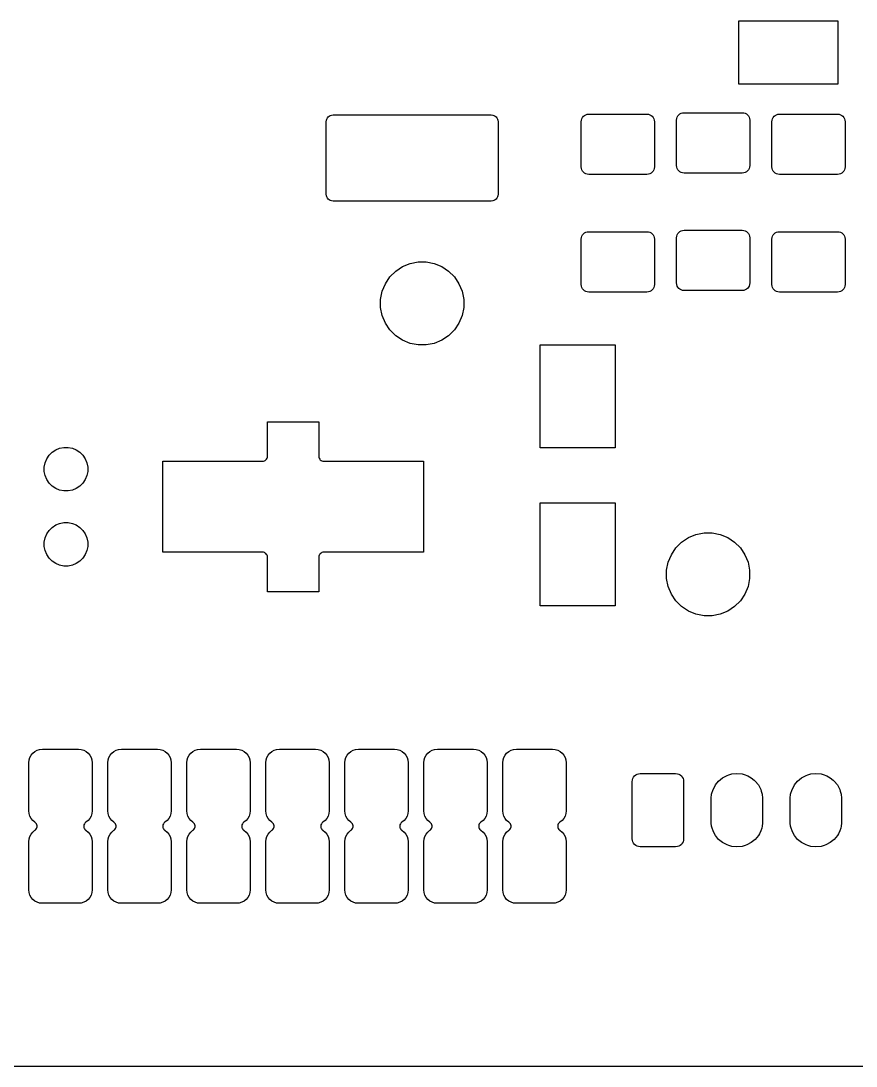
# Model space of a CAD drawing. Extents: x 51.8 to 142.9, y -95.9 to -38.
# Drawn here: x 103.25 to 124.4, y -95.89 to -69.43 of the extents above; entities that cross this region are included whole.
import ezdxf

# ---------------------------------------------------------------- set-up
doc = ezdxf.new("R2010")
doc.units = 0
doc.header["$MEASUREMENT"] = 0
doc.layers.add('BLACK', color=7, linetype='CONTINUOUS')

msp = doc.modelspace()

# ---------------------------------------------------------------- linework, layer by layer
at = {"layer": 'BLACK', "linetype": 'CONTINUOUS'}
for p, q in [((121.431, -71.032), (121.431, -69.43)), ((121.431, -69.43), (123.933, -69.43)), ((123.933, -69.43), (123.933, -71.032)), ((123.933, -71.032), (121.431, -71.032)), ((110.981, -71.9851), (110.985, -71.9464)), ((110.985, -71.9464), (110.994, -71.9151)), ((110.994, -71.9151), (111.01, -71.8862)), ((111.01, -71.8862), (111.03, -71.861)), ((111.03, -71.861), (111.056, -71.8402)), ((111.056, -71.8402), (111.085, -71.8248)), ((111.085, -71.8248), (111.116, -71.8153)), ((111.116, -71.8153), (111.155, -71.8115)), ((111.155, -71.8115), (115.159, -71.8115)), ((115.159, -71.8115), (115.198, -71.8153)), ((115.198, -71.8153), (115.229, -71.8248)), ((115.229, -71.8248), (115.258, -71.8402)), ((115.258, -71.8402), (115.284, -71.861)), ((115.284, -71.861), (115.304, -71.8862)), ((115.304, -71.8862), (115.32, -71.9151)), ((115.32, -71.9151), (115.329, -71.9464)), ((115.329, -71.9464), (115.333, -71.9851)), ((117.438, -71.9829), (117.442, -71.9404)), ((117.442, -71.9404), (117.453, -71.9055)), ((117.453, -71.9055), (117.47, -71.8733)), ((117.47, -71.8733), (117.493, -71.8451)), ((117.493, -71.8451), (117.521, -71.822)), ((117.521, -71.822), (117.554, -71.8048)), ((117.554, -71.8048), (117.588, -71.7942)), ((117.588, -71.7942), (117.631, -71.79)), ((117.631, -71.79), (119.097, -71.79)), ((119.097, -71.79), (119.14, -71.7942)), ((119.14, -71.7942), (119.174, -71.8048)), ((119.174, -71.8048), (119.207, -71.822)), ((119.207, -71.822), (119.235, -71.8451)), ((119.235, -71.8451), (119.258, -71.8733)), ((119.258, -71.8733), (119.275, -71.9055)), ((119.275, -71.9055), (119.286, -71.9404)), ((119.286, -71.9404), (119.29, -71.9829)), ((119.851, -71.9464), (119.855, -71.9039)), ((119.851, -73.0876), (119.851, -71.9464)), ((119.855, -71.9039), (119.866, -71.869)), ((119.866, -71.869), (119.883, -71.8368)), ((119.883, -71.8368), (119.906, -71.8086)), ((119.906, -71.8086), (119.934, -71.7855)), ((119.934, -71.7855), (119.967, -71.7683)), ((119.967, -71.7683), (120.001, -71.7577)), ((120.001, -71.7577), (120.044, -71.7535)), ((120.044, -71.7535), (121.51, -71.7535)), ((121.51, -71.7535), (121.553, -71.7577)), ((121.553, -71.7577), (121.587, -71.7683)), ((121.587, -71.7683), (121.62, -71.7855)), ((121.62, -71.7855), (121.648, -71.8086)), ((121.648, -71.8086), (121.671, -71.8368)), ((121.671, -71.8368), (121.688, -71.869)), ((121.688, -71.869), (121.699, -71.9039)), ((121.699, -71.9039), (121.703, -71.9464)), ((121.703, -71.9464), (121.703, -73.0876)), ((122.264, -71.9829), (122.268, -71.9404)), ((122.268, -71.9404), (122.279, -71.9055)), ((122.279, -71.9055), (122.296, -71.8733)), ((122.296, -71.8733), (122.319, -71.8451)), ((122.319, -71.8451), (122.347, -71.822)), ((122.347, -71.822), (122.38, -71.8048)), ((122.38, -71.8048), (122.414, -71.7942)), ((122.414, -71.7942), (122.457, -71.79)), ((122.457, -71.79), (123.923, -71.79)), ((123.923, -71.79), (123.966, -71.7942)), ((123.966, -71.7942), (124, -71.8048)), ((124, -71.8048), (124.033, -71.822)), ((124.033, -71.822), (124.061, -71.8451)), ((124.061, -71.8451), (124.084, -71.8733)), ((124.084, -71.8733), (124.101, -71.9055)), ((124.101, -71.9055), (124.112, -71.9404)), ((124.112, -71.9404), (124.116, -71.9829)), ((110.981, -73.8149), (110.981, -71.9851)), ((115.333, -71.9851), (115.333, -73.8149)), ((117.438, -73.1241), (117.438, -71.9829)), ((119.29, -71.9829), (119.29, -73.1241)), ((122.264, -73.1241), (122.264, -71.9829)), ((124.116, -71.9829), (124.116, -73.1241)), ((117.442, -73.1666), (117.438, -73.1241)), ((117.453, -73.2015), (117.442, -73.1666)), ((117.47, -73.2337), (117.453, -73.2015)), ((117.493, -73.2619), (117.47, -73.2337)), ((117.521, -73.285), (117.493, -73.2619)), ((119.235, -73.2619), (119.207, -73.285)), ((119.258, -73.2337), (119.235, -73.2619)), ((119.275, -73.2015), (119.258, -73.2337)), ((119.286, -73.1666), (119.275, -73.2015)), ((119.29, -73.1241), (119.286, -73.1666)), ((119.855, -73.1301), (119.851, -73.0876)), ((119.866, -73.165), (119.855, -73.1301)), ((119.883, -73.1972), (119.866, -73.165)), ((119.906, -73.2254), (119.883, -73.1972)), ((119.934, -73.2485), (119.906, -73.2254)), ((119.967, -73.2657), (119.934, -73.2485)), ((120.001, -73.2763), (119.967, -73.2657)), ((120.044, -73.2805), (120.001, -73.2763)), ((121.553, -73.2763), (121.51, -73.2805)), ((121.587, -73.2657), (121.553, -73.2763)), ((121.62, -73.2485), (121.587, -73.2657)), ((121.648, -73.2254), (121.62, -73.2485)), ((121.671, -73.1972), (121.648, -73.2254)), ((121.688, -73.165), (121.671, -73.1972)), ((121.699, -73.1301), (121.688, -73.165)), ((121.703, -73.0876), (121.699, -73.1301)), ((122.268, -73.1666), (122.264, -73.1241)), ((122.279, -73.2015), (122.268, -73.1666)), ((122.296, -73.2337), (122.279, -73.2015)), ((122.319, -73.2619), (122.296, -73.2337)), ((122.347, -73.285), (122.319, -73.2619)), ((124.061, -73.2619), (124.033, -73.285)), ((124.084, -73.2337), (124.061, -73.2619)), ((124.101, -73.2015), (124.084, -73.2337)), ((124.112, -73.1666), (124.101, -73.2015)), ((124.116, -73.1241), (124.112, -73.1666)), ((117.554, -73.3022), (117.521, -73.285)), ((117.588, -73.3128), (117.554, -73.3022)), ((117.631, -73.317), (117.588, -73.3128)), ((119.097, -73.317), (117.631, -73.317)), ((119.14, -73.3128), (119.097, -73.317)), ((119.174, -73.3022), (119.14, -73.3128)), ((119.207, -73.285), (119.174, -73.3022)), ((121.51, -73.2805), (120.044, -73.2805)), ((122.38, -73.3022), (122.347, -73.285)), ((122.414, -73.3128), (122.38, -73.3022)), ((122.457, -73.317), (122.414, -73.3128)), ((123.923, -73.317), (122.457, -73.317)), ((123.966, -73.3128), (123.923, -73.317)), ((124, -73.3022), (123.966, -73.3128)), ((124.033, -73.285), (124, -73.3022)), ((110.985, -73.8536), (110.981, -73.8149)), ((110.994, -73.8849), (110.985, -73.8536)), ((111.01, -73.9138), (110.994, -73.8849)), ((111.03, -73.939), (111.01, -73.9138)), ((111.056, -73.9598), (111.03, -73.939)), ((111.085, -73.9752), (111.056, -73.9598)), ((111.116, -73.9847), (111.085, -73.9752)), ((111.155, -73.9885), (111.116, -73.9847)), ((115.159, -73.9885), (111.155, -73.9885)), ((115.198, -73.9847), (115.159, -73.9885)), ((115.229, -73.9752), (115.198, -73.9847)), ((115.258, -73.9598), (115.229, -73.9752)), ((115.284, -73.939), (115.258, -73.9598)), ((115.304, -73.9138), (115.284, -73.939)), ((115.32, -73.8849), (115.304, -73.9138)), ((115.329, -73.8536), (115.32, -73.8849)), ((115.333, -73.8149), (115.329, -73.8536)), ((117.453, -74.8805), (117.47, -74.8483)), ((117.47, -74.8483), (117.493, -74.8201)), ((117.493, -74.8201), (117.521, -74.797)), ((117.521, -74.797), (117.554, -74.7798)), ((117.554, -74.7798), (117.588, -74.7692)), ((117.588, -74.7692), (117.631, -74.765)), ((117.631, -74.765), (119.097, -74.765)), ((119.097, -74.765), (119.14, -74.7692)), ((119.14, -74.7692), (119.174, -74.7798)), ((119.174, -74.7798), (119.207, -74.797)), ((119.207, -74.797), (119.235, -74.8201)), ((119.235, -74.8201), (119.258, -74.8483)), ((119.258, -74.8483), (119.275, -74.8805)), ((119.855, -74.8789), (119.866, -74.844)), ((119.866, -74.844), (119.883, -74.8118)), ((119.883, -74.8118), (119.906, -74.7836)), ((119.906, -74.7836), (119.934, -74.7605)), ((119.934, -74.7605), (119.967, -74.7433)), ((119.967, -74.7433), (120.001, -74.7327)), ((120.001, -74.7327), (120.044, -74.7285)), ((120.044, -74.7285), (121.51, -74.7285)), ((121.51, -74.7285), (121.553, -74.7327)), ((121.553, -74.7327), (121.587, -74.7433)), ((121.587, -74.7433), (121.62, -74.7605)), ((121.62, -74.7605), (121.648, -74.7836)), ((121.648, -74.7836), (121.671, -74.8118)), ((121.671, -74.8118), (121.688, -74.844)), ((121.688, -74.844), (121.699, -74.8789)), ((122.279, -74.8805), (122.296, -74.8483)), ((122.296, -74.8483), (122.319, -74.8201)), ((122.319, -74.8201), (122.347, -74.797)), ((122.347, -74.797), (122.38, -74.7798)), ((122.38, -74.7798), (122.414, -74.7692)), ((122.414, -74.7692), (122.457, -74.765)), ((122.457, -74.765), (123.923, -74.765)), ((123.923, -74.765), (123.966, -74.7692)), ((123.966, -74.7692), (124, -74.7798)), ((124, -74.7798), (124.033, -74.797)), ((124.033, -74.797), (124.061, -74.8201)), ((124.061, -74.8201), (124.084, -74.8483)), ((124.084, -74.8483), (124.101, -74.8805)), ((117.438, -74.9579), (117.442, -74.9154)), ((117.438, -76.0991), (117.438, -74.9579)), ((117.442, -74.9154), (117.453, -74.8805)), ((119.275, -74.8805), (119.286, -74.9154)), ((119.286, -74.9154), (119.29, -74.9579)), ((119.29, -74.9579), (119.29, -76.0991)), ((119.851, -74.9214), (119.855, -74.8789)), ((119.851, -76.0626), (119.851, -74.9214)), ((121.699, -74.8789), (121.703, -74.9214)), ((121.703, -74.9214), (121.703, -76.0626)), ((122.264, -74.9579), (122.268, -74.9154)), ((122.264, -76.0991), (122.264, -74.9579)), ((122.268, -74.9154), (122.279, -74.8805)), ((124.101, -74.8805), (124.112, -74.9154)), ((124.112, -74.9154), (124.116, -74.9579)), ((124.116, -74.9579), (124.116, -76.0991)), ((112.741, -75.7646), (112.913, -75.6496)), ((112.913, -75.6496), (113.104, -75.5704)), ((113.104, -75.5704), (113.307, -75.53)), ((113.307, -75.53), (113.515, -75.53)), ((113.515, -75.53), (113.718, -75.5704)), ((113.718, -75.5704), (113.909, -75.6496)), ((113.909, -75.6496), (114.081, -75.7646)), ((112.48, -76.0832), (112.595, -75.911)), ((112.595, -75.911), (112.741, -75.7646)), ((114.081, -75.7646), (114.227, -75.911)), ((114.227, -75.911), (114.342, -76.0832)), ((112.4, -76.2744), (112.48, -76.0832)), ((114.342, -76.0832), (114.422, -76.2744)), ((117.442, -76.1416), (117.438, -76.0991)), ((117.453, -76.1765), (117.442, -76.1416)), ((117.47, -76.2087), (117.453, -76.1765)), ((119.275, -76.1765), (119.258, -76.2087)), ((119.286, -76.1416), (119.275, -76.1765)), ((119.29, -76.0991), (119.286, -76.1416)), ((119.855, -76.1051), (119.851, -76.0626)), ((119.866, -76.14), (119.855, -76.1051)), ((119.883, -76.1722), (119.866, -76.14)), ((119.906, -76.2004), (119.883, -76.1722)), ((121.671, -76.1722), (121.648, -76.2004)), ((121.688, -76.14), (121.671, -76.1722)), ((121.699, -76.1051), (121.688, -76.14)), ((121.703, -76.0626), (121.699, -76.1051)), ((122.268, -76.1416), (122.264, -76.0991)), ((122.279, -76.1765), (122.268, -76.1416)), ((122.296, -76.2087), (122.279, -76.1765)), ((124.101, -76.1765), (124.084, -76.2087)), ((124.112, -76.1416), (124.101, -76.1765)), ((124.116, -76.0991), (124.112, -76.1416)), ((112.36, -76.4775), (112.4, -76.2744)), ((114.422, -76.2744), (114.462, -76.4775)), ((117.493, -76.2369), (117.47, -76.2087)), ((117.521, -76.26), (117.493, -76.2369)), ((117.554, -76.2772), (117.521, -76.26)), ((117.588, -76.2878), (117.554, -76.2772)), ((117.631, -76.292), (117.588, -76.2878)), ((119.097, -76.292), (117.631, -76.292)), ((119.14, -76.2878), (119.097, -76.292)), ((119.174, -76.2772), (119.14, -76.2878)), ((119.207, -76.26), (119.174, -76.2772)), ((119.235, -76.2369), (119.207, -76.26)), ((119.258, -76.2087), (119.235, -76.2369)), ((119.934, -76.2235), (119.906, -76.2004)), ((119.967, -76.2407), (119.934, -76.2235)), ((120.001, -76.2513), (119.967, -76.2407)), ((120.044, -76.2555), (120.001, -76.2513)), ((121.51, -76.2555), (120.044, -76.2555)), ((121.553, -76.2513), (121.51, -76.2555)), ((121.587, -76.2407), (121.553, -76.2513)), ((121.62, -76.2235), (121.587, -76.2407)), ((121.648, -76.2004), (121.62, -76.2235)), ((122.319, -76.2369), (122.296, -76.2087)), ((122.347, -76.26), (122.319, -76.2369)), ((122.38, -76.2772), (122.347, -76.26)), ((122.414, -76.2878), (122.38, -76.2772)), ((122.457, -76.292), (122.414, -76.2878)), ((123.923, -76.292), (122.457, -76.292)), ((123.966, -76.2878), (123.923, -76.292)), ((124, -76.2772), (123.966, -76.2878)), ((124.033, -76.26), (124, -76.2772)), ((124.061, -76.2369), (124.033, -76.26)), ((124.084, -76.2087), (124.061, -76.2369)), ((112.36, -76.6845), (112.36, -76.4775)), ((112.4, -76.8876), (112.36, -76.6845)), ((114.462, -76.6845), (114.422, -76.8876)), ((114.462, -76.4775), (114.462, -76.6845)), ((112.48, -77.0788), (112.4, -76.8876)), ((114.422, -76.8876), (114.342, -77.0788)), ((112.595, -77.251), (112.48, -77.0788)), ((114.342, -77.0788), (114.227, -77.251)), ((112.741, -77.3974), (112.595, -77.251)), ((112.913, -77.5124), (112.741, -77.3974)), ((113.104, -77.5916), (112.913, -77.5124)), ((113.909, -77.5124), (113.718, -77.5916)), ((114.081, -77.3974), (113.909, -77.5124)), ((114.227, -77.251), (114.081, -77.3974)), ((113.307, -77.632), (113.104, -77.5916)), ((113.515, -77.632), (113.307, -77.632)), ((113.718, -77.5916), (113.515, -77.632)), ((116.397, -80.232), (116.397, -77.63)), ((116.397, -77.63), (118.299, -77.63)), ((118.299, -77.63), (118.299, -80.232)), ((109.493, -80.451), (109.493, -79.576)), ((109.493, -79.576), (110.795, -79.576)), ((110.795, -79.576), (110.795, -80.451)), ((103.966, -80.4258), (104.043, -80.349)), ((104.043, -80.349), (104.133, -80.2887)), ((104.133, -80.2887), (104.233, -80.2472)), ((104.233, -80.2472), (104.34, -80.226)), ((104.34, -80.226), (104.448, -80.226)), ((104.448, -80.226), (104.555, -80.2472)), ((104.555, -80.2472), (104.655, -80.2887)), ((104.655, -80.2887), (104.745, -80.349)), ((104.745, -80.349), (104.822, -80.4258)), ((118.299, -80.232), (116.397, -80.232)), ((103.843, -80.7227), (103.864, -80.6163)), ((103.864, -80.6163), (103.906, -80.516)), ((103.906, -80.516), (103.966, -80.4258)), ((104.822, -80.4258), (104.882, -80.516)), ((104.882, -80.516), (104.924, -80.6163)), ((104.924, -80.6163), (104.945, -80.7227)), ((106.843, -82.878), (106.843, -80.576)), ((106.843, -80.576), (109.368, -80.576)), ((109.368, -80.576), (109.392, -80.5736)), ((109.392, -80.5736), (109.416, -80.5665)), ((109.416, -80.5665), (109.437, -80.5549)), ((109.437, -80.5549), (109.456, -80.5394)), ((109.456, -80.5394), (109.472, -80.5204)), ((109.472, -80.5204), (109.483, -80.4988)), ((109.483, -80.4988), (109.491, -80.4754)), ((109.491, -80.4754), (109.493, -80.451)), ((110.795, -80.451), (110.797, -80.4754)), ((110.797, -80.4754), (110.805, -80.4988)), ((110.805, -80.4988), (110.816, -80.5204)), ((110.816, -80.5204), (110.832, -80.5394)), ((110.832, -80.5394), (110.851, -80.5549)), ((110.851, -80.5549), (110.872, -80.5665)), ((110.872, -80.5665), (110.896, -80.5736)), ((110.896, -80.5736), (110.92, -80.576)), ((110.92, -80.576), (113.445, -80.576)), ((113.445, -80.576), (113.445, -82.878)), ((103.843, -80.8313), (103.843, -80.7227)), ((103.864, -80.9377), (103.843, -80.8313)), ((103.906, -81.038), (103.864, -80.9377)), ((104.924, -80.9377), (104.882, -81.038)), ((104.945, -80.8313), (104.924, -80.9377)), ((104.945, -80.7227), (104.945, -80.8313)), ((103.966, -81.1282), (103.906, -81.038)), ((104.043, -81.205), (103.966, -81.1282)), ((104.133, -81.2653), (104.043, -81.205)), ((104.745, -81.205), (104.655, -81.2653)), ((104.822, -81.1282), (104.745, -81.205)), ((104.882, -81.038), (104.822, -81.1282)), ((104.233, -81.3068), (104.133, -81.2653)), ((104.34, -81.328), (104.233, -81.3068)), ((104.448, -81.328), (104.34, -81.328)), ((104.555, -81.3068), (104.448, -81.328)), ((104.655, -81.2653), (104.555, -81.3068)), ((116.397, -84.232), (116.397, -81.63)), ((116.397, -81.63), (118.299, -81.63)), ((118.299, -81.63), (118.299, -84.232)), ((103.966, -82.3258), (104.043, -82.249)), ((104.043, -82.249), (104.133, -82.1887)), ((104.133, -82.1887), (104.233, -82.1472)), ((104.233, -82.1472), (104.34, -82.126)), ((104.34, -82.126), (104.448, -82.126)), ((104.448, -82.126), (104.555, -82.1472)), ((104.555, -82.1472), (104.655, -82.1887)), ((104.655, -82.1887), (104.745, -82.249)), ((104.745, -82.249), (104.822, -82.3258)), ((103.843, -82.6227), (103.864, -82.5163)), ((103.864, -82.5163), (103.906, -82.416)), ((103.906, -82.416), (103.966, -82.3258)), ((104.822, -82.3258), (104.882, -82.416)), ((104.882, -82.416), (104.924, -82.5163)), ((104.924, -82.5163), (104.945, -82.6227)), ((119.98, -82.6226), (120.152, -82.5076)), ((120.152, -82.5076), (120.343, -82.4284)), ((120.343, -82.4284), (120.546, -82.388)), ((120.546, -82.388), (120.754, -82.388)), ((120.754, -82.388), (120.957, -82.4284)), ((120.957, -82.4284), (121.148, -82.5076)), ((121.148, -82.5076), (121.32, -82.6226)), ((103.843, -82.7313), (103.843, -82.6227)), ((103.864, -82.8377), (103.843, -82.7313)), ((104.945, -82.7313), (104.924, -82.8377)), ((104.945, -82.6227), (104.945, -82.7313)), ((119.719, -82.9412), (119.834, -82.769)), ((119.834, -82.769), (119.98, -82.6226)), ((121.32, -82.6226), (121.466, -82.769)), ((121.466, -82.769), (121.581, -82.9412)), ((103.906, -82.938), (103.864, -82.8377)), ((103.966, -83.0282), (103.906, -82.938)), ((104.043, -83.105), (103.966, -83.0282)), ((104.822, -83.0282), (104.745, -83.105)), ((104.882, -82.938), (104.822, -83.0282)), ((104.924, -82.8377), (104.882, -82.938)), ((109.368, -82.878), (106.843, -82.878)), ((109.392, -82.8804), (109.368, -82.878)), ((109.416, -82.8875), (109.392, -82.8804)), ((109.437, -82.8991), (109.416, -82.8875)), ((109.456, -82.9146), (109.437, -82.8991)), ((109.472, -82.9336), (109.456, -82.9146)), ((109.483, -82.9552), (109.472, -82.9336)), ((109.491, -82.9786), (109.483, -82.9552)), ((109.493, -83.003), (109.491, -82.9786)), ((109.493, -83.878), (109.493, -83.003)), ((110.797, -82.9786), (110.795, -83.003)), ((110.795, -83.003), (110.795, -83.878)), ((110.805, -82.9552), (110.797, -82.9786)), ((110.816, -82.9336), (110.805, -82.9552)), ((110.832, -82.9146), (110.816, -82.9336)), ((110.851, -82.8991), (110.832, -82.9146)), ((110.872, -82.8875), (110.851, -82.8991)), ((110.896, -82.8804), (110.872, -82.8875)), ((110.92, -82.878), (110.896, -82.8804)), ((113.445, -82.878), (110.92, -82.878)), ((119.639, -83.1324), (119.719, -82.9412)), ((121.581, -82.9412), (121.661, -83.1324)), ((104.133, -83.1653), (104.043, -83.105)), ((104.233, -83.2068), (104.133, -83.1653)), ((104.34, -83.228), (104.233, -83.2068)), ((104.448, -83.228), (104.34, -83.228)), ((104.555, -83.2068), (104.448, -83.228)), ((104.655, -83.1653), (104.555, -83.2068)), ((104.745, -83.105), (104.655, -83.1653)), ((119.599, -83.3355), (119.639, -83.1324)), ((121.661, -83.1324), (121.701, -83.3355)), ((119.599, -83.5425), (119.599, -83.3355)), ((119.639, -83.7456), (119.599, -83.5425)), ((121.701, -83.5425), (121.661, -83.7456)), ((121.701, -83.3355), (121.701, -83.5425)), ((119.719, -83.9368), (119.639, -83.7456)), ((121.661, -83.7456), (121.581, -83.9368)), ((110.795, -83.878), (109.493, -83.878)), ((119.834, -84.109), (119.719, -83.9368)), ((119.98, -84.2554), (119.834, -84.109)), ((121.466, -84.109), (121.32, -84.2554)), ((121.581, -83.9368), (121.466, -84.109)), ((118.299, -84.232), (116.397, -84.232)), ((120.152, -84.3704), (119.98, -84.2554)), ((120.343, -84.4496), (120.152, -84.3704)), ((121.148, -84.3704), (120.957, -84.4496)), ((121.32, -84.2554), (121.148, -84.3704)), ((120.546, -84.49), (120.343, -84.4496)), ((120.754, -84.49), (120.546, -84.49)), ((120.957, -84.4496), (120.754, -84.49)), ((103.458, -88.1352), (103.477, -88.0719)), ((103.477, -88.0719), (103.508, -88.0136)), ((103.508, -88.0136), (103.55, -87.9624)), ((103.55, -87.9624), (103.602, -87.9205)), ((103.602, -87.9205), (103.66, -87.8893)), ((103.66, -87.8893), (103.723, -87.8701)), ((103.723, -87.8701), (103.795, -87.863)), ((103.795, -87.863), (104.709, -87.863)), ((104.709, -87.863), (104.781, -87.8701)), ((104.781, -87.8701), (104.844, -87.8893)), ((104.844, -87.8893), (104.902, -87.9205)), ((104.902, -87.9205), (104.954, -87.9624)), ((104.954, -87.9624), (104.996, -88.0136)), ((104.996, -88.0136), (105.027, -88.0719)), ((105.027, -88.0719), (105.046, -88.1352)), ((105.458, -88.1352), (105.477, -88.0719)), ((105.477, -88.0719), (105.508, -88.0136)), ((105.508, -88.0136), (105.55, -87.9624)), ((105.55, -87.9624), (105.602, -87.9205)), ((105.602, -87.9205), (105.66, -87.8893)), ((105.66, -87.8893), (105.723, -87.8701)), ((105.723, -87.8701), (105.795, -87.863)), ((105.795, -87.863), (106.709, -87.863)), ((106.709, -87.863), (106.781, -87.8701)), ((106.781, -87.8701), (106.844, -87.8893)), ((106.844, -87.8893), (106.902, -87.9205)), ((106.902, -87.9205), (106.954, -87.9624)), ((106.954, -87.9624), (106.996, -88.0136)), ((106.996, -88.0136), (107.027, -88.0719)), ((107.027, -88.0719), (107.046, -88.1352)), ((107.458, -88.1352), (107.477, -88.0719)), ((107.477, -88.0719), (107.508, -88.0136)), ((107.508, -88.0136), (107.55, -87.9624)), ((107.55, -87.9624), (107.602, -87.9205)), ((107.602, -87.9205), (107.66, -87.8893)), ((107.66, -87.8893), (107.723, -87.8701)), ((107.723, -87.8701), (107.795, -87.863)), ((107.795, -87.863), (108.709, -87.863)), ((108.709, -87.863), (108.781, -87.8701)), ((108.781, -87.8701), (108.844, -87.8893)), ((108.844, -87.8893), (108.902, -87.9205)), ((108.902, -87.9205), (108.954, -87.9624)), ((108.954, -87.9624), (108.996, -88.0136)), ((108.996, -88.0136), (109.027, -88.0719)), ((109.027, -88.0719), (109.046, -88.1352)), ((109.458, -88.1352), (109.477, -88.0719)), ((109.477, -88.0719), (109.508, -88.0136)), ((109.508, -88.0136), (109.55, -87.9624)), ((109.55, -87.9624), (109.602, -87.9205)), ((109.602, -87.9205), (109.66, -87.8893)), ((109.66, -87.8893), (109.723, -87.8701)), ((109.723, -87.8701), (109.795, -87.863)), ((109.795, -87.863), (110.709, -87.863)), ((110.709, -87.863), (110.781, -87.8701)), ((110.781, -87.8701), (110.844, -87.8893)), ((110.844, -87.8893), (110.902, -87.9205)), ((110.902, -87.9205), (110.954, -87.9624)), ((110.954, -87.9624), (110.996, -88.0136)), ((110.996, -88.0136), (111.027, -88.0719)), ((111.027, -88.0719), (111.046, -88.1352)), ((111.458, -88.1352), (111.477, -88.0719)), ((111.477, -88.0719), (111.508, -88.0136)), ((111.508, -88.0136), (111.55, -87.9624)), ((111.55, -87.9624), (111.602, -87.9205)), ((111.602, -87.9205), (111.66, -87.8893)), ((111.66, -87.8893), (111.723, -87.8701)), ((111.723, -87.8701), (111.795, -87.863)), ((111.795, -87.863), (112.709, -87.863)), ((112.709, -87.863), (112.781, -87.8701)), ((112.781, -87.8701), (112.844, -87.8893)), ((112.844, -87.8893), (112.902, -87.9205)), ((112.902, -87.9205), (112.954, -87.9624)), ((112.954, -87.9624), (112.996, -88.0136)), ((112.996, -88.0136), (113.027, -88.0719)), ((113.027, -88.0719), (113.046, -88.1352)), ((113.458, -88.1352), (113.477, -88.0719)), ((113.477, -88.0719), (113.508, -88.0136)), ((113.508, -88.0136), (113.55, -87.9624)), ((113.55, -87.9624), (113.602, -87.9205)), ((113.602, -87.9205), (113.66, -87.8893)), ((113.66, -87.8893), (113.723, -87.8701)), ((113.723, -87.8701), (113.795, -87.863)), ((113.795, -87.863), (114.709, -87.863)), ((114.709, -87.863), (114.781, -87.8701)), ((114.781, -87.8701), (114.844, -87.8893)), ((114.844, -87.8893), (114.902, -87.9205)), ((114.902, -87.9205), (114.954, -87.9624)), ((114.954, -87.9624), (114.996, -88.0136)), ((114.996, -88.0136), (115.027, -88.0719)), ((115.027, -88.0719), (115.046, -88.1352)), ((115.458, -88.1352), (115.477, -88.0719)), ((115.477, -88.0719), (115.508, -88.0136)), ((115.508, -88.0136), (115.55, -87.9624)), ((115.55, -87.9624), (115.602, -87.9205)), ((115.602, -87.9205), (115.66, -87.8893)), ((115.66, -87.8893), (115.723, -87.8701)), ((115.723, -87.8701), (115.795, -87.863)), ((115.795, -87.863), (116.709, -87.863)), ((116.709, -87.863), (116.781, -87.8701)), ((116.781, -87.8701), (116.844, -87.8893)), ((116.844, -87.8893), (116.902, -87.9205)), ((116.902, -87.9205), (116.954, -87.9624)), ((116.954, -87.9624), (116.996, -88.0136)), ((116.996, -88.0136), (117.027, -88.0719)), ((117.027, -88.0719), (117.046, -88.1352)), ((103.451, -88.2071), (103.458, -88.1352)), ((103.451, -89.4209), (103.451, -88.2071)), ((105.046, -88.1352), (105.053, -88.2071)), ((105.053, -88.2071), (105.053, -89.4209)), ((105.451, -88.2071), (105.458, -88.1352)), ((105.451, -89.4209), (105.451, -88.2071)), ((107.046, -88.1352), (107.053, -88.2071)), ((107.053, -88.2071), (107.053, -89.4209)), ((107.451, -88.2071), (107.458, -88.1352)), ((107.451, -89.4209), (107.451, -88.2071)), ((109.046, -88.1352), (109.053, -88.2071)), ((109.053, -88.2071), (109.053, -89.4209)), ((109.451, -88.2071), (109.458, -88.1352)), ((109.451, -89.4209), (109.451, -88.2071)), ((111.046, -88.1352), (111.053, -88.2071)), ((111.053, -88.2071), (111.053, -89.4209)), ((111.451, -88.2071), (111.458, -88.1352)), ((111.451, -89.4209), (111.451, -88.2071)), ((113.046, -88.1352), (113.053, -88.2071)), ((113.053, -88.2071), (113.053, -89.4209)), ((113.451, -88.2071), (113.458, -88.1352)), ((113.451, -89.4209), (113.451, -88.2071)), ((115.046, -88.1352), (115.053, -88.2071)), ((115.053, -88.2071), (115.053, -89.4209)), ((115.451, -88.2071), (115.458, -88.1352)), ((115.451, -89.4209), (115.451, -88.2071)), ((117.046, -88.1352), (117.053, -88.2071)), ((117.053, -88.2071), (117.053, -89.4209)), ((118.733, -88.6418), (118.745, -88.6047)), ((118.745, -88.6047), (118.763, -88.5705)), ((118.763, -88.5705), (118.788, -88.5405)), ((118.788, -88.5405), (118.817, -88.5159)), ((118.817, -88.5159), (118.852, -88.4977)), ((118.852, -88.4977), (118.889, -88.4864)), ((118.889, -88.4864), (118.933, -88.482)), ((118.933, -88.482), (119.827, -88.482)), ((119.827, -88.482), (119.871, -88.4864)), ((119.871, -88.4864), (119.908, -88.4977)), ((119.908, -88.4977), (119.943, -88.5159)), ((119.943, -88.5159), (119.972, -88.5405)), ((119.972, -88.5405), (119.997, -88.5705)), ((119.997, -88.5705), (120.015, -88.6047)), ((120.015, -88.6047), (120.027, -88.6418)), ((120.917, -88.6704), (121.017, -88.5891)), ((121.017, -88.5891), (121.051, -88.5705)), ((121.051, -88.5705), (121.13, -88.5286)), ((121.13, -88.5286), (121.171, -88.5162)), ((121.171, -88.5162), (121.252, -88.4914)), ((121.252, -88.4914), (121.38, -88.4789)), ((121.38, -88.4789), (121.508, -88.4914)), ((121.508, -88.4914), (121.589, -88.5162)), ((121.589, -88.5162), (121.63, -88.5286)), ((121.63, -88.5286), (121.653, -88.5405)), ((121.653, -88.5405), (121.743, -88.5891)), ((121.743, -88.5891), (121.743, -88.5891)), ((121.743, -88.5891), (121.743, -88.5891)), ((121.743, -88.5891), (121.817, -88.6494)), ((122.917, -88.6704), (123.017, -88.5891)), ((123.017, -88.5891), (123.051, -88.5705)), ((123.051, -88.5705), (123.13, -88.5286)), ((123.13, -88.5286), (123.171, -88.5162)), ((123.171, -88.5162), (123.252, -88.4914)), ((123.252, -88.4914), (123.38, -88.4789)), ((123.38, -88.4789), (123.508, -88.4914)), ((123.508, -88.4914), (123.589, -88.5162)), ((123.589, -88.5162), (123.63, -88.5286)), ((123.63, -88.5286), (123.653, -88.5405)), ((123.653, -88.5405), (123.743, -88.5891)), ((123.743, -88.5891), (123.743, -88.5891)), ((123.743, -88.5891), (123.743, -88.5891)), ((123.743, -88.5891), (123.817, -88.6494)), ((118.729, -88.6865), (118.733, -88.6418)), ((118.729, -90.1295), (118.729, -88.6865)), ((120.027, -88.6418), (120.031, -88.6865)), ((120.031, -88.6865), (120.031, -90.1295)), ((120.738, -89.0054), (120.776, -88.8827)), ((120.776, -88.8827), (120.808, -88.8222)), ((120.776, -88.8827), (120.776, -88.8827)), ((120.808, -88.8222), (120.836, -88.7696)), ((120.836, -88.7696), (120.917, -88.6704)), ((121.817, -88.6494), (121.843, -88.6704)), ((121.843, -88.6704), (121.924, -88.7696)), ((121.924, -88.7696), (121.924, -88.7696)), ((121.924, -88.7696), (121.984, -88.8827)), ((121.984, -88.8827), (121.997, -88.9236)), ((122.738, -89.0054), (122.776, -88.8827)), ((122.776, -88.8827), (122.808, -88.8222)), ((122.776, -88.8827), (122.776, -88.8827)), ((122.808, -88.8222), (122.836, -88.7696)), ((122.836, -88.7696), (122.917, -88.6704)), ((123.817, -88.6494), (123.843, -88.6704)), ((123.843, -88.6704), (123.924, -88.7696)), ((123.924, -88.7696), (123.924, -88.7696)), ((123.924, -88.7696), (123.984, -88.8827)), ((123.984, -88.8827), (123.997, -88.9236)), ((120.729, -89.101), (120.738, -89.0054)), ((120.729, -89.715), (120.729, -89.101)), ((120.738, -89.0054), (120.738, -89.0054)), ((121.997, -88.9236), (122.022, -89.0054)), ((122.022, -89.0054), (122.022, -89.0054)), ((122.022, -89.0054), (122.031, -89.101)), ((122.031, -89.101), (122.031, -89.715)), ((122.729, -89.101), (122.738, -89.0054)), ((122.729, -89.715), (122.729, -89.101)), ((122.738, -89.0054), (122.738, -89.0054)), ((123.997, -88.9236), (124.022, -89.0054)), ((124.022, -89.0054), (124.022, -89.0054)), ((124.022, -89.0054), (124.031, -89.101)), ((124.031, -89.101), (124.031, -89.715)), ((103.458, -89.4928), (103.451, -89.4209)), ((103.477, -89.5561), (103.458, -89.4928)), ((103.508, -89.6144), (103.477, -89.5561)), ((103.55, -89.6656), (103.508, -89.6144)), ((103.608, -89.7126), (103.55, -89.6656)), ((104.954, -89.6656), (104.896, -89.7126)), ((104.996, -89.6144), (104.954, -89.6656)), ((105.027, -89.5561), (104.996, -89.6144)), ((105.046, -89.4928), (105.027, -89.5561)), ((105.053, -89.4209), (105.046, -89.4928)), ((105.458, -89.4928), (105.451, -89.4209)), ((105.477, -89.5561), (105.458, -89.4928)), ((105.508, -89.6144), (105.477, -89.5561)), ((105.55, -89.6656), (105.508, -89.6144)), ((105.608, -89.7126), (105.55, -89.6656)), ((106.954, -89.6656), (106.896, -89.7126)), ((106.996, -89.6144), (106.954, -89.6656)), ((107.027, -89.5561), (106.996, -89.6144)), ((107.046, -89.4928), (107.027, -89.5561)), ((107.053, -89.4209), (107.046, -89.4928)), ((107.458, -89.4928), (107.451, -89.4209)), ((107.477, -89.5561), (107.458, -89.4928)), ((107.508, -89.6144), (107.477, -89.5561)), ((107.55, -89.6656), (107.508, -89.6144)), ((107.608, -89.7126), (107.55, -89.6656)), ((108.954, -89.6656), (108.896, -89.7126)), ((108.996, -89.6144), (108.954, -89.6656)), ((109.027, -89.5561), (108.996, -89.6144)), ((109.046, -89.4928), (109.027, -89.5561)), ((109.053, -89.4209), (109.046, -89.4928)), ((109.458, -89.4928), (109.451, -89.4209)), ((109.477, -89.5561), (109.458, -89.4928)), ((109.508, -89.6144), (109.477, -89.5561)), ((109.55, -89.6656), (109.508, -89.6144)), ((109.608, -89.7126), (109.55, -89.6656)), ((110.954, -89.6656), (110.896, -89.7126)), ((110.996, -89.6144), (110.954, -89.6656)), ((111.027, -89.5561), (110.996, -89.6144)), ((111.046, -89.4928), (111.027, -89.5561)), ((111.053, -89.4209), (111.046, -89.4928)), ((111.458, -89.4928), (111.451, -89.4209)), ((111.477, -89.5561), (111.458, -89.4928)), ((111.508, -89.6144), (111.477, -89.5561)), ((111.55, -89.6656), (111.508, -89.6144)), ((111.608, -89.7126), (111.55, -89.6656)), ((112.954, -89.6656), (112.896, -89.7126)), ((112.996, -89.6144), (112.954, -89.6656)), ((113.027, -89.5561), (112.996, -89.6144)), ((113.046, -89.4928), (113.027, -89.5561)), ((113.053, -89.4209), (113.046, -89.4928)), ((113.458, -89.4928), (113.451, -89.4209)), ((113.477, -89.5561), (113.458, -89.4928)), ((113.508, -89.6144), (113.477, -89.5561)), ((113.55, -89.6656), (113.508, -89.6144)), ((113.608, -89.7126), (113.55, -89.6656)), ((114.954, -89.6656), (114.896, -89.7126)), ((114.996, -89.6144), (114.954, -89.6656)), ((115.027, -89.5561), (114.996, -89.6144)), ((115.046, -89.4928), (115.027, -89.5561)), ((115.053, -89.4209), (115.046, -89.4928)), ((115.458, -89.4928), (115.451, -89.4209)), ((115.477, -89.5561), (115.458, -89.4928)), ((115.508, -89.6144), (115.477, -89.5561)), ((115.55, -89.6656), (115.508, -89.6144)), ((115.608, -89.7126), (115.55, -89.6656)), ((116.954, -89.6656), (116.896, -89.7126)), ((116.996, -89.6144), (116.954, -89.6656)), ((117.027, -89.5561), (116.996, -89.6144)), ((117.046, -89.4928), (117.027, -89.5561)), ((117.053, -89.4209), (117.046, -89.4928)), ((103.55, -89.9624), (103.608, -89.9154)), ((103.615, -89.7174), (103.608, -89.7126)), ((103.608, -89.9154), (103.615, -89.9106)), ((103.632, -89.7347), (103.615, -89.7174)), ((103.615, -89.9106), (103.632, -89.8933)), ((103.646, -89.7551), (103.632, -89.7347)), ((103.632, -89.8933), (103.646, -89.8729)), ((103.655, -89.7777), (103.646, -89.7551)), ((103.646, -89.8729), (103.655, -89.8503)), ((103.66, -89.8017), (103.655, -89.7777)), ((103.655, -89.8503), (103.66, -89.8263)), ((103.66, -89.8263), (103.66, -89.8017)), ((104.849, -89.7777), (104.844, -89.8017)), ((104.844, -89.8017), (104.844, -89.8263)), ((104.844, -89.8263), (104.849, -89.8503)), ((104.858, -89.7551), (104.849, -89.7777)), ((104.849, -89.8503), (104.858, -89.8729)), ((104.872, -89.7347), (104.858, -89.7551)), ((104.858, -89.8729), (104.872, -89.8933)), ((104.889, -89.7174), (104.872, -89.7347)), ((104.872, -89.8933), (104.889, -89.9106)), ((104.896, -89.7126), (104.889, -89.7174)), ((104.889, -89.9106), (104.896, -89.9154)), ((104.896, -89.9154), (104.954, -89.9624)), ((105.55, -89.9624), (105.608, -89.9154)), ((105.615, -89.7174), (105.608, -89.7126)), ((105.608, -89.9154), (105.615, -89.9106)), ((105.632, -89.7347), (105.615, -89.7174)), ((105.615, -89.9106), (105.632, -89.8933)), ((105.646, -89.7551), (105.632, -89.7347)), ((105.632, -89.8933), (105.646, -89.8729)), ((105.655, -89.7777), (105.646, -89.7551)), ((105.646, -89.8729), (105.655, -89.8503)), ((105.66, -89.8017), (105.655, -89.7777)), ((105.655, -89.8503), (105.66, -89.8263)), ((105.66, -89.8263), (105.66, -89.8017)), ((106.849, -89.7777), (106.844, -89.8017)), ((106.844, -89.8017), (106.844, -89.8263)), ((106.844, -89.8263), (106.849, -89.8503)), ((106.858, -89.7551), (106.849, -89.7777)), ((106.849, -89.8503), (106.858, -89.8729)), ((106.872, -89.7347), (106.858, -89.7551)), ((106.858, -89.8729), (106.872, -89.8933)), ((106.889, -89.7174), (106.872, -89.7347)), ((106.872, -89.8933), (106.889, -89.9106)), ((106.896, -89.7126), (106.889, -89.7174)), ((106.889, -89.9106), (106.896, -89.9154)), ((106.896, -89.9154), (106.954, -89.9624)), ((107.55, -89.9624), (107.608, -89.9154)), ((107.615, -89.7174), (107.608, -89.7126)), ((107.608, -89.9154), (107.615, -89.9106)), ((107.632, -89.7347), (107.615, -89.7174)), ((107.615, -89.9106), (107.632, -89.8933)), ((107.646, -89.7551), (107.632, -89.7347)), ((107.632, -89.8933), (107.646, -89.8729)), ((107.655, -89.7777), (107.646, -89.7551)), ((107.646, -89.8729), (107.655, -89.8503)), ((107.66, -89.8017), (107.655, -89.7777)), ((107.655, -89.8503), (107.66, -89.8263)), ((107.66, -89.8263), (107.66, -89.8017)), ((108.849, -89.7777), (108.844, -89.8017)), ((108.844, -89.8017), (108.844, -89.8263)), ((108.844, -89.8263), (108.849, -89.8503)), ((108.858, -89.7551), (108.849, -89.7777)), ((108.849, -89.8503), (108.858, -89.8729)), ((108.872, -89.7347), (108.858, -89.7551)), ((108.858, -89.8729), (108.872, -89.8933)), ((108.889, -89.7174), (108.872, -89.7347)), ((108.872, -89.8933), (108.889, -89.9106)), ((108.896, -89.7126), (108.889, -89.7174)), ((108.889, -89.9106), (108.896, -89.9154)), ((108.896, -89.9154), (108.954, -89.9624)), ((109.55, -89.9624), (109.608, -89.9154)), ((109.615, -89.7174), (109.608, -89.7126)), ((109.608, -89.9154), (109.615, -89.9106)), ((109.632, -89.7347), (109.615, -89.7174)), ((109.615, -89.9106), (109.632, -89.8933)), ((109.646, -89.7551), (109.632, -89.7347)), ((109.632, -89.8933), (109.646, -89.8729)), ((109.655, -89.7777), (109.646, -89.7551)), ((109.646, -89.8729), (109.655, -89.8503)), ((109.66, -89.8017), (109.655, -89.7777)), ((109.655, -89.8503), (109.66, -89.8263)), ((109.66, -89.8263), (109.66, -89.8017)), ((110.849, -89.7777), (110.844, -89.8017)), ((110.844, -89.8017), (110.844, -89.8263)), ((110.844, -89.8263), (110.849, -89.8503)), ((110.858, -89.7551), (110.849, -89.7777)), ((110.849, -89.8503), (110.858, -89.8729)), ((110.872, -89.7347), (110.858, -89.7551)), ((110.858, -89.8729), (110.872, -89.8933)), ((110.889, -89.7174), (110.872, -89.7347)), ((110.872, -89.8933), (110.889, -89.9106)), ((110.896, -89.7126), (110.889, -89.7174)), ((110.889, -89.9106), (110.896, -89.9154)), ((110.896, -89.9154), (110.954, -89.9624)), ((111.55, -89.9624), (111.608, -89.9154)), ((111.615, -89.7174), (111.608, -89.7126)), ((111.608, -89.9154), (111.615, -89.9106)), ((111.632, -89.7347), (111.615, -89.7174)), ((111.615, -89.9106), (111.632, -89.8933)), ((111.646, -89.7551), (111.632, -89.7347)), ((111.632, -89.8933), (111.646, -89.8729)), ((111.655, -89.7777), (111.646, -89.7551)), ((111.646, -89.8729), (111.655, -89.8503)), ((111.66, -89.8017), (111.655, -89.7777)), ((111.655, -89.8503), (111.66, -89.8263)), ((111.66, -89.8263), (111.66, -89.8017)), ((112.849, -89.7777), (112.844, -89.8017)), ((112.844, -89.8017), (112.844, -89.8263)), ((112.844, -89.8263), (112.849, -89.8503)), ((112.858, -89.7551), (112.849, -89.7777)), ((112.849, -89.8503), (112.858, -89.8729)), ((112.872, -89.7347), (112.858, -89.7551)), ((112.858, -89.8729), (112.872, -89.8933)), ((112.889, -89.7174), (112.872, -89.7347)), ((112.872, -89.8933), (112.889, -89.9106)), ((112.896, -89.7126), (112.889, -89.7174)), ((112.889, -89.9106), (112.896, -89.9154)), ((112.896, -89.9154), (112.954, -89.9624)), ((113.55, -89.9624), (113.608, -89.9154)), ((113.615, -89.7174), (113.608, -89.7126)), ((113.608, -89.9154), (113.615, -89.9106)), ((113.632, -89.7347), (113.615, -89.7174)), ((113.615, -89.9106), (113.632, -89.8933)), ((113.646, -89.7551), (113.632, -89.7347)), ((113.632, -89.8933), (113.646, -89.8729)), ((113.655, -89.7777), (113.646, -89.7551)), ((113.646, -89.8729), (113.655, -89.8503)), ((113.66, -89.8017), (113.655, -89.7777)), ((113.655, -89.8503), (113.66, -89.8263)), ((113.66, -89.8263), (113.66, -89.8017)), ((114.849, -89.7777), (114.844, -89.8017)), ((114.844, -89.8017), (114.844, -89.8263)), ((114.844, -89.8263), (114.849, -89.8503)), ((114.858, -89.7551), (114.849, -89.7777)), ((114.849, -89.8503), (114.858, -89.8729)), ((114.872, -89.7347), (114.858, -89.7551)), ((114.858, -89.8729), (114.872, -89.8933)), ((114.889, -89.7174), (114.872, -89.7347)), ((114.872, -89.8933), (114.889, -89.9106)), ((114.896, -89.7126), (114.889, -89.7174)), ((114.889, -89.9106), (114.896, -89.9154)), ((114.896, -89.9154), (114.954, -89.9624)), ((115.55, -89.9624), (115.608, -89.9154)), ((115.615, -89.7174), (115.608, -89.7126)), ((115.608, -89.9154), (115.615, -89.9106)), ((115.632, -89.7347), (115.615, -89.7174)), ((115.615, -89.9106), (115.632, -89.8933)), ((115.646, -89.7551), (115.632, -89.7347)), ((115.632, -89.8933), (115.646, -89.8729)), ((115.655, -89.7777), (115.646, -89.7551)), ((115.646, -89.8729), (115.655, -89.8503)), ((115.66, -89.8017), (115.655, -89.7777)), ((115.655, -89.8503), (115.66, -89.8263)), ((115.66, -89.8263), (115.66, -89.8017)), ((116.849, -89.7777), (116.844, -89.8017)), ((116.844, -89.8017), (116.844, -89.8263)), ((116.844, -89.8263), (116.849, -89.8503)), ((116.858, -89.7551), (116.849, -89.7777)), ((116.849, -89.8503), (116.858, -89.8729)), ((116.872, -89.7347), (116.858, -89.7551)), ((116.858, -89.8729), (116.872, -89.8933)), ((116.889, -89.7174), (116.872, -89.7347)), ((116.872, -89.8933), (116.889, -89.9106)), ((116.896, -89.7126), (116.889, -89.7174)), ((116.889, -89.9106), (116.896, -89.9154)), ((116.896, -89.9154), (116.954, -89.9624)), ((120.731, -89.7345), (120.729, -89.715)), ((120.738, -89.8106), (120.731, -89.7345)), ((120.754, -89.8617), (120.738, -89.8106)), ((120.776, -89.9333), (120.754, -89.8617)), ((120.788, -89.9573), (120.776, -89.9333)), ((121.984, -89.9333), (121.947, -90.0034)), ((122.006, -89.8617), (121.984, -89.9333)), ((122.022, -89.8106), (122.006, -89.8617)), ((122.029, -89.7345), (122.022, -89.8106)), ((122.031, -89.715), (122.029, -89.7345)), ((122.731, -89.7345), (122.729, -89.715)), ((122.738, -89.8106), (122.731, -89.7345)), ((122.754, -89.8617), (122.738, -89.8106)), ((122.776, -89.9333), (122.754, -89.8617)), ((122.788, -89.9573), (122.776, -89.9333)), ((123.984, -89.9333), (123.947, -90.0034)), ((124.006, -89.8617), (123.984, -89.9333)), ((124.022, -89.8106), (124.006, -89.8617)), ((124.029, -89.7345), (124.022, -89.8106)), ((124.031, -89.715), (124.029, -89.7345)), ((103.451, -90.2071), (103.458, -90.1352)), ((103.451, -91.4209), (103.451, -90.2071)), ((103.458, -90.1352), (103.477, -90.0719)), ((103.477, -90.0719), (103.508, -90.0136)), ((103.508, -90.0136), (103.55, -89.9624)), ((104.954, -89.9624), (104.996, -90.0136)), ((104.996, -90.0136), (105.027, -90.0719)), ((105.027, -90.0719), (105.046, -90.1352)), ((105.046, -90.1352), (105.053, -90.2071)), ((105.053, -90.2071), (105.053, -91.4209)), ((105.451, -90.2071), (105.458, -90.1352)), ((105.451, -91.4209), (105.451, -90.2071)), ((105.458, -90.1352), (105.477, -90.0719)), ((105.477, -90.0719), (105.508, -90.0136)), ((105.508, -90.0136), (105.55, -89.9624)), ((106.954, -89.9624), (106.996, -90.0136)), ((106.996, -90.0136), (107.027, -90.0719)), ((107.027, -90.0719), (107.046, -90.1352)), ((107.046, -90.1352), (107.053, -90.2071)), ((107.053, -90.2071), (107.053, -91.4209)), ((107.451, -90.2071), (107.458, -90.1352)), ((107.451, -91.4209), (107.451, -90.2071)), ((107.458, -90.1352), (107.477, -90.0719)), ((107.477, -90.0719), (107.508, -90.0136)), ((107.508, -90.0136), (107.55, -89.9624)), ((108.954, -89.9624), (108.996, -90.0136)), ((108.996, -90.0136), (109.027, -90.0719)), ((109.027, -90.0719), (109.046, -90.1352)), ((109.046, -90.1352), (109.053, -90.2071)), ((109.053, -90.2071), (109.053, -91.4209)), ((109.451, -90.2071), (109.458, -90.1352)), ((109.451, -91.4209), (109.451, -90.2071)), ((109.458, -90.1352), (109.477, -90.0719)), ((109.477, -90.0719), (109.508, -90.0136)), ((109.508, -90.0136), (109.55, -89.9624)), ((110.954, -89.9624), (110.996, -90.0136)), ((110.996, -90.0136), (111.027, -90.0719)), ((111.027, -90.0719), (111.046, -90.1352)), ((111.046, -90.1352), (111.053, -90.2071)), ((111.053, -90.2071), (111.053, -91.4209)), ((111.451, -90.2071), (111.458, -90.1352)), ((111.451, -91.4209), (111.451, -90.2071)), ((111.458, -90.1352), (111.477, -90.0719)), ((111.477, -90.0719), (111.508, -90.0136)), ((111.508, -90.0136), (111.55, -89.9624)), ((112.954, -89.9624), (112.996, -90.0136)), ((112.996, -90.0136), (113.027, -90.0719)), ((113.027, -90.0719), (113.046, -90.1352)), ((113.046, -90.1352), (113.053, -90.2071)), ((113.053, -90.2071), (113.053, -91.4209)), ((113.451, -90.2071), (113.458, -90.1352)), ((113.451, -91.4209), (113.451, -90.2071)), ((113.458, -90.1352), (113.477, -90.0719)), ((113.477, -90.0719), (113.508, -90.0136)), ((113.508, -90.0136), (113.55, -89.9624)), ((114.954, -89.9624), (114.996, -90.0136)), ((114.996, -90.0136), (115.027, -90.0719)), ((115.027, -90.0719), (115.046, -90.1352)), ((115.046, -90.1352), (115.053, -90.2071)), ((115.053, -90.2071), (115.053, -91.4209)), ((115.451, -90.2071), (115.458, -90.1352)), ((115.451, -91.4209), (115.451, -90.2071)), ((115.458, -90.1352), (115.477, -90.0719)), ((115.477, -90.0719), (115.508, -90.0136)), ((115.508, -90.0136), (115.55, -89.9624)), ((116.954, -89.9624), (116.996, -90.0136)), ((116.996, -90.0136), (117.027, -90.0719)), ((117.027, -90.0719), (117.046, -90.1352)), ((117.046, -90.1352), (117.053, -90.2071)), ((117.053, -90.2071), (117.053, -91.4209)), ((118.733, -90.1742), (118.729, -90.1295)), ((118.745, -90.2113), (118.733, -90.1742)), ((118.763, -90.2455), (118.745, -90.2113)), ((120.015, -90.2113), (119.997, -90.2455)), ((120.027, -90.1742), (120.015, -90.2113)), ((120.031, -90.1295), (120.027, -90.1742)), ((120.836, -90.0464), (120.788, -89.9573)), ((120.917, -90.1456), (120.836, -90.0464)), ((121.017, -90.2269), (120.917, -90.1456)), ((121.843, -90.1456), (121.743, -90.2269)), ((121.924, -90.0464), (121.843, -90.1456)), ((121.947, -90.0034), (121.924, -90.0464)), ((122.836, -90.0464), (122.788, -89.9573)), ((122.917, -90.1456), (122.836, -90.0464)), ((123.017, -90.2269), (122.917, -90.1456)), ((123.843, -90.1456), (123.743, -90.2269)), ((123.924, -90.0464), (123.843, -90.1456)), ((123.947, -90.0034), (123.924, -90.0464)), ((118.788, -90.2755), (118.763, -90.2455)), ((118.817, -90.3001), (118.788, -90.2755)), ((118.852, -90.3183), (118.817, -90.3001)), ((118.889, -90.3296), (118.852, -90.3183)), ((118.933, -90.334), (118.889, -90.3296)), ((119.827, -90.334), (118.933, -90.334)), ((119.871, -90.3296), (119.827, -90.334)), ((119.908, -90.3183), (119.871, -90.3296)), ((119.943, -90.3001), (119.908, -90.3183)), ((119.972, -90.2755), (119.943, -90.3001)), ((119.997, -90.2455), (119.972, -90.2755)), ((121.13, -90.2874), (121.017, -90.2269)), ((121.017, -90.2269), (121.017, -90.2269)), ((121.171, -90.2998), (121.13, -90.2874)), ((121.252, -90.3246), (121.171, -90.2998)), ((121.38, -90.3371), (121.252, -90.3246)), ((121.508, -90.3246), (121.38, -90.3371)), ((121.589, -90.2998), (121.508, -90.3246)), ((121.63, -90.2874), (121.589, -90.2998)), ((121.743, -90.2269), (121.63, -90.2874)), ((121.743, -90.2269), (121.743, -90.2269)), ((123.13, -90.2874), (123.017, -90.2269)), ((123.017, -90.2269), (123.017, -90.2269)), ((123.171, -90.2998), (123.13, -90.2874)), ((123.252, -90.3246), (123.171, -90.2998)), ((123.38, -90.3371), (123.252, -90.3246)), ((123.508, -90.3246), (123.38, -90.3371)), ((123.589, -90.2998), (123.508, -90.3246)), ((123.63, -90.2874), (123.589, -90.2998)), ((123.743, -90.2269), (123.63, -90.2874)), ((123.743, -90.2269), (123.743, -90.2269)), ((103.458, -91.4928), (103.451, -91.4209)), ((103.477, -91.5561), (103.458, -91.4928)), ((105.046, -91.4928), (105.027, -91.5561)), ((105.053, -91.4209), (105.046, -91.4928)), ((105.458, -91.4928), (105.451, -91.4209)), ((105.477, -91.5561), (105.458, -91.4928)), ((107.046, -91.4928), (107.027, -91.5561)), ((107.053, -91.4209), (107.046, -91.4928)), ((107.458, -91.4928), (107.451, -91.4209)), ((107.477, -91.5561), (107.458, -91.4928)), ((109.046, -91.4928), (109.027, -91.5561)), ((109.053, -91.4209), (109.046, -91.4928)), ((109.458, -91.4928), (109.451, -91.4209)), ((109.477, -91.5561), (109.458, -91.4928)), ((111.046, -91.4928), (111.027, -91.5561)), ((111.053, -91.4209), (111.046, -91.4928)), ((111.458, -91.4928), (111.451, -91.4209)), ((111.477, -91.5561), (111.458, -91.4928)), ((113.046, -91.4928), (113.027, -91.5561)), ((113.053, -91.4209), (113.046, -91.4928)), ((113.458, -91.4928), (113.451, -91.4209)), ((113.477, -91.5561), (113.458, -91.4928)), ((115.046, -91.4928), (115.027, -91.5561)), ((115.053, -91.4209), (115.046, -91.4928)), ((115.458, -91.4928), (115.451, -91.4209)), ((115.477, -91.5561), (115.458, -91.4928)), ((117.046, -91.4928), (117.027, -91.5561)), ((117.053, -91.4209), (117.046, -91.4928)), ((103.508, -91.6144), (103.477, -91.5561)), ((103.55, -91.6656), (103.508, -91.6144)), ((103.602, -91.7075), (103.55, -91.6656)), ((103.66, -91.7387), (103.602, -91.7075)), ((103.723, -91.7579), (103.66, -91.7387)), ((103.795, -91.765), (103.723, -91.7579)), ((104.709, -91.765), (103.795, -91.765)), ((104.781, -91.7579), (104.709, -91.765)), ((104.844, -91.7387), (104.781, -91.7579)), ((104.902, -91.7075), (104.844, -91.7387)), ((104.954, -91.6656), (104.902, -91.7075)), ((104.996, -91.6144), (104.954, -91.6656)), ((105.027, -91.5561), (104.996, -91.6144)), ((105.508, -91.6144), (105.477, -91.5561)), ((105.55, -91.6656), (105.508, -91.6144)), ((105.602, -91.7075), (105.55, -91.6656)), ((105.66, -91.7387), (105.602, -91.7075)), ((105.723, -91.7579), (105.66, -91.7387)), ((105.795, -91.765), (105.723, -91.7579)), ((106.709, -91.765), (105.795, -91.765)), ((106.781, -91.7579), (106.709, -91.765)), ((106.844, -91.7387), (106.781, -91.7579)), ((106.902, -91.7075), (106.844, -91.7387)), ((106.954, -91.6656), (106.902, -91.7075)), ((106.996, -91.6144), (106.954, -91.6656)), ((107.027, -91.5561), (106.996, -91.6144)), ((107.508, -91.6144), (107.477, -91.5561)), ((107.55, -91.6656), (107.508, -91.6144)), ((107.602, -91.7075), (107.55, -91.6656)), ((107.66, -91.7387), (107.602, -91.7075)), ((107.723, -91.7579), (107.66, -91.7387)), ((107.795, -91.765), (107.723, -91.7579)), ((108.709, -91.765), (107.795, -91.765)), ((108.781, -91.7579), (108.709, -91.765)), ((108.844, -91.7387), (108.781, -91.7579)), ((108.902, -91.7075), (108.844, -91.7387)), ((108.954, -91.6656), (108.902, -91.7075)), ((108.996, -91.6144), (108.954, -91.6656)), ((109.027, -91.5561), (108.996, -91.6144)), ((109.508, -91.6144), (109.477, -91.5561)), ((109.55, -91.6656), (109.508, -91.6144)), ((109.602, -91.7075), (109.55, -91.6656)), ((109.66, -91.7387), (109.602, -91.7075)), ((109.723, -91.7579), (109.66, -91.7387)), ((109.795, -91.765), (109.723, -91.7579)), ((110.709, -91.765), (109.795, -91.765)), ((110.781, -91.7579), (110.709, -91.765)), ((110.844, -91.7387), (110.781, -91.7579)), ((110.902, -91.7075), (110.844, -91.7387)), ((110.954, -91.6656), (110.902, -91.7075)), ((110.996, -91.6144), (110.954, -91.6656)), ((111.027, -91.5561), (110.996, -91.6144)), ((111.508, -91.6144), (111.477, -91.5561)), ((111.55, -91.6656), (111.508, -91.6144)), ((111.602, -91.7075), (111.55, -91.6656)), ((111.66, -91.7387), (111.602, -91.7075)), ((111.723, -91.7579), (111.66, -91.7387)), ((111.795, -91.765), (111.723, -91.7579)), ((112.709, -91.765), (111.795, -91.765)), ((112.781, -91.7579), (112.709, -91.765)), ((112.844, -91.7387), (112.781, -91.7579)), ((112.902, -91.7075), (112.844, -91.7387)), ((112.954, -91.6656), (112.902, -91.7075)), ((112.996, -91.6144), (112.954, -91.6656)), ((113.027, -91.5561), (112.996, -91.6144)), ((113.508, -91.6144), (113.477, -91.5561)), ((113.55, -91.6656), (113.508, -91.6144)), ((113.602, -91.7075), (113.55, -91.6656)), ((113.66, -91.7387), (113.602, -91.7075)), ((113.723, -91.7579), (113.66, -91.7387)), ((113.795, -91.765), (113.723, -91.7579)), ((114.709, -91.765), (113.795, -91.765)), ((114.781, -91.7579), (114.709, -91.765)), ((114.844, -91.7387), (114.781, -91.7579)), ((114.902, -91.7075), (114.844, -91.7387)), ((114.954, -91.6656), (114.902, -91.7075)), ((114.996, -91.6144), (114.954, -91.6656)), ((115.027, -91.5561), (114.996, -91.6144)), ((115.508, -91.6144), (115.477, -91.5561)), ((115.55, -91.6656), (115.508, -91.6144)), ((115.602, -91.7075), (115.55, -91.6656)), ((115.66, -91.7387), (115.602, -91.7075)), ((115.723, -91.7579), (115.66, -91.7387)), ((115.795, -91.765), (115.723, -91.7579)), ((116.709, -91.765), (115.795, -91.765)), ((116.781, -91.7579), (116.709, -91.765)), ((116.844, -91.7387), (116.781, -91.7579)), ((116.902, -91.7075), (116.844, -91.7387)), ((116.954, -91.6656), (116.902, -91.7075)), ((116.996, -91.6144), (116.954, -91.6656)), ((117.027, -91.5561), (116.996, -91.6144)), ((53.975, -95.885), (140.843, -95.885))]:
    msp.add_line(p, q, dxfattribs=at)

doc.saveas('drawing.dxf')
